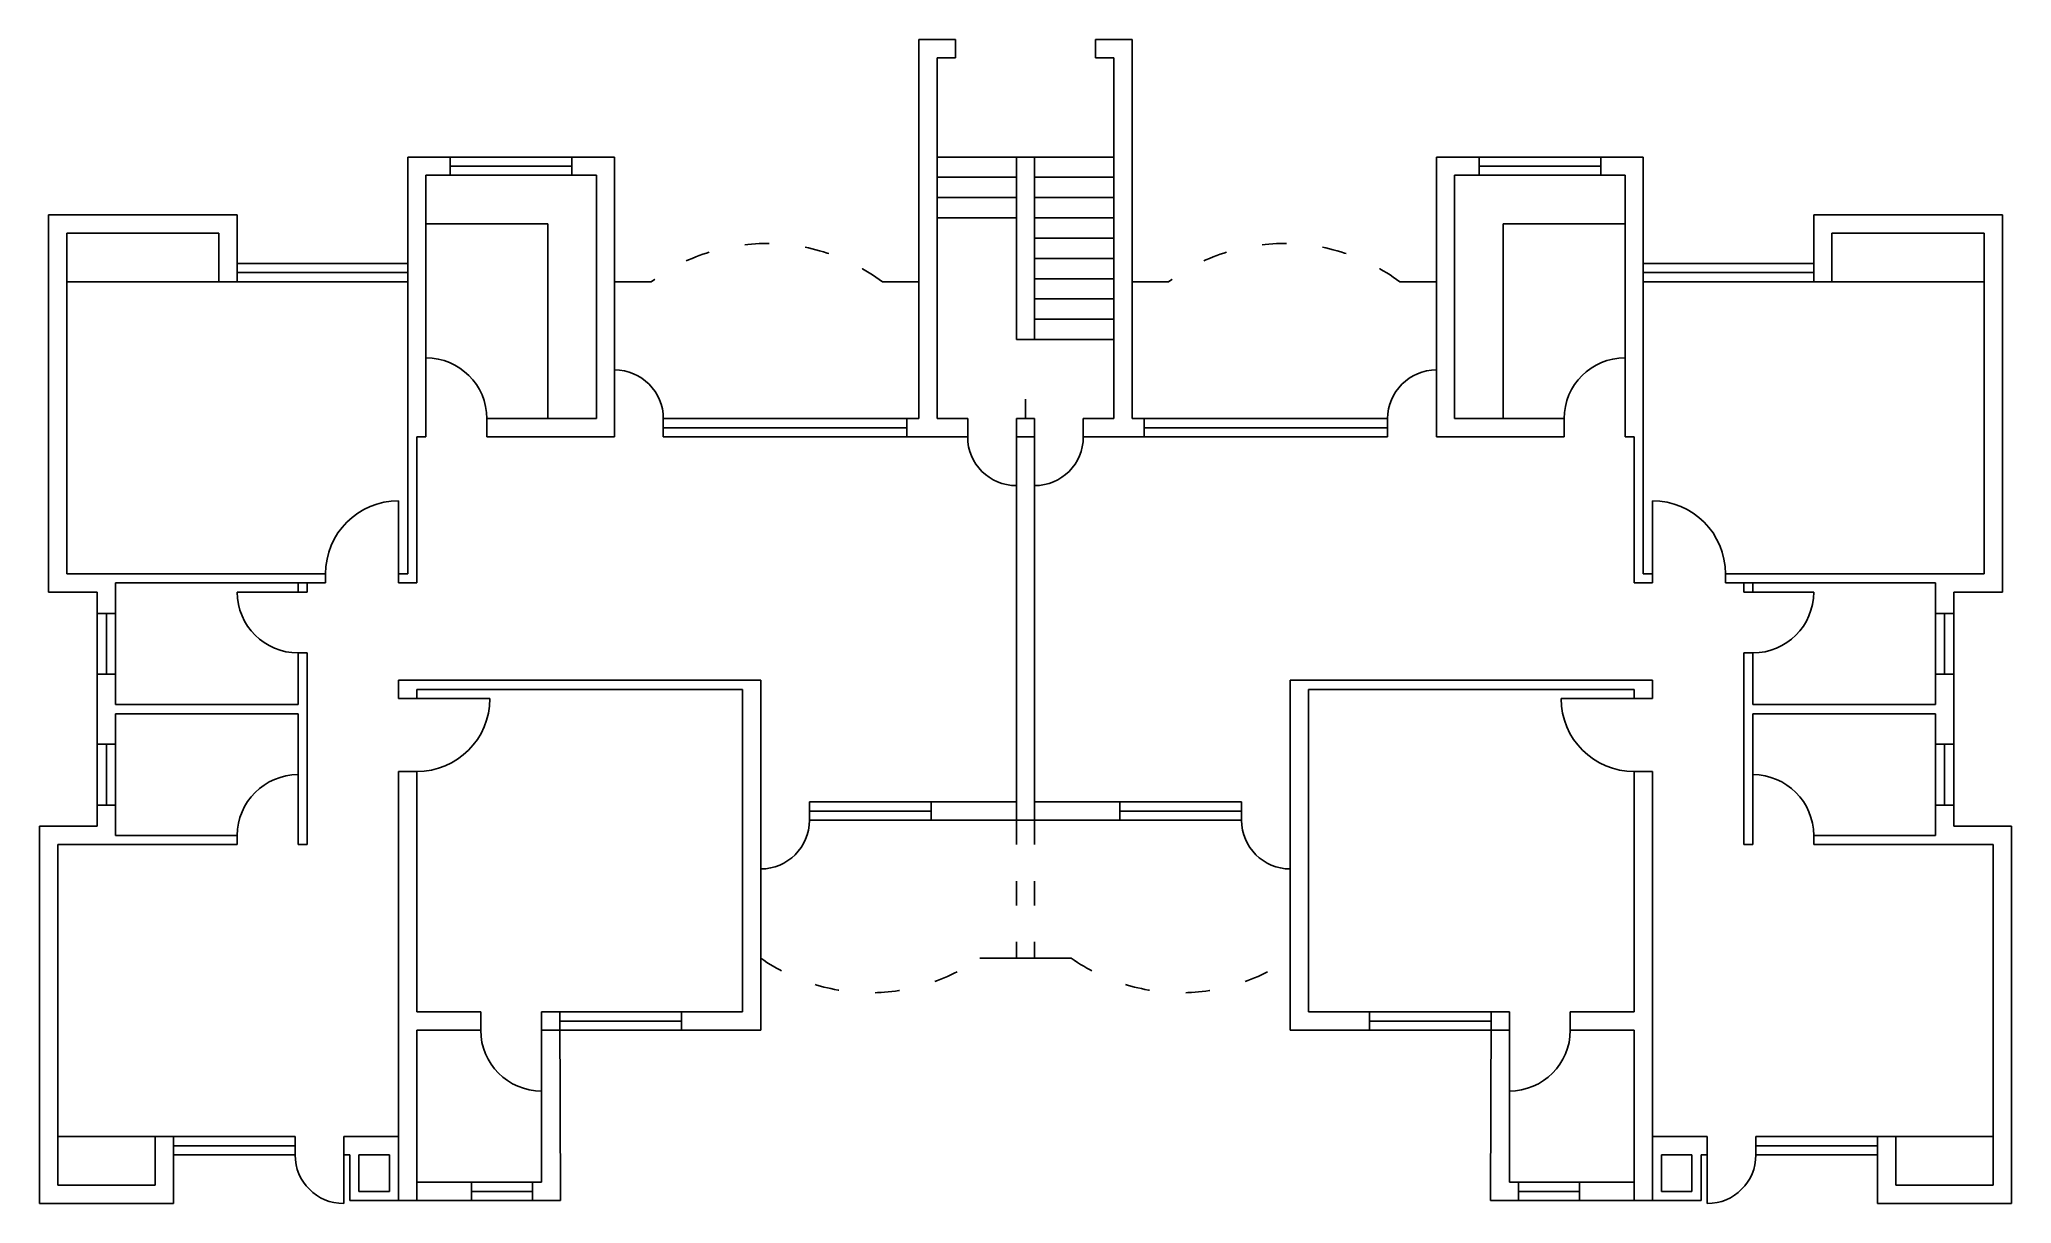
# Model space of a CAD drawing. Header units: inches. Extents: x -1 to 971, y -461 to 113.
import ezdxf

# ---------------------------------------------------------------- set-up
doc = ezdxf.new("R2010")
doc.units = ezdxf.units.IN
doc.header["$MEASUREMENT"] = 0
doc.linetypes.add('ACAD_ISO03W100', pattern=[30, 12, -18])
doc.layers.add('door', color=10, linetype='Continuous')
doc.layers.add('terrace', color=7, linetype='ACAD_ISO03W100')

msp = doc.modelspace()

# ---------------------------------------------------------------- linework, layer by layer
for p, q in [((432.57, 112.9), (432.57, -2.08)), ((441.57, 112.9), (432.57, 112.9)), ((441.57, 112.9), (450.57, 112.9)), ((450.57, 112.9), (450.57, 103.9)), ((528.57, 112.9), (519.57, 112.9)), ((519.57, 112.9), (519.57, 103.9)), ((528.57, 112.9), (537.57, 112.9)), ((537.57, 112.9), (537.57, -2.08)), ((441.57, -2.08), (441.57, 103.9)), ((450.57, 103.9), (441.57, 103.9)), ((519.57, 103.9), (528.57, 103.9)), ((528.57, -2.08), (528.57, 103.9)), ((180.57, -6.58), (180.57, 54.92)), ((180.57, 54.92), (264.57, 54.92)), ((201.57, 54.92), (201.56, 45.92)), ((201.57, 50.42), (261.55, 50.42)), ((261.55, 45.92), (261.55, 54.92)), ((264.57, 54.92), (273.57, 54.92)), ((273.57, 54.92), (282.57, 54.92)), ((282.57, 54.92), (282.57, -65.08)), ((441.57, 54.92), (480.57, 54.92)), ((480.57, -35.08), (480.57, 54.92)), ((480.57, 54.92), (489.57, 54.92)), ((489.57, -35.08), (489.57, 54.92)), ((528.57, 54.92), (489.57, 54.92)), ((696.57, 54.92), (687.57, 54.92)), ((687.57, 54.92), (687.57, -65.08)), ((705.57, 54.92), (696.57, 54.92)), ((789.57, 54.92), (705.57, 54.92)), ((708.59, 45.92), (708.59, 54.92)), ((768.58, 50.42), (708.59, 50.42)), ((768.57, 54.92), (768.58, 45.92)), ((789.57, -6.58), (789.57, 54.92)), ((189.57, -6.58), (189.57, 45.92)), ((189.57, 45.92), (264.57, 45.92)), ((264.57, 45.92), (273.57, 45.92)), ((273.57, 45.92), (273.57, -65.08)), ((441.57, 44.92), (480.57, 44.92)), ((528.57, 44.92), (489.57, 44.92)), ((705.57, 45.92), (696.57, 45.92)), ((696.57, 45.92), (696.57, -65.08)), ((780.57, 45.92), (705.57, 45.92)), ((780.57, -6.58), (780.57, 45.92)), ((441.57, 34.92), (480.57, 34.92)), ((528.57, 34.92), (489.57, 34.92)), ((3.57, -159.58), (3.57, 26.42)), ((3.57, 26.42), (96.57, 26.42)), ((96.57, 26.42), (96.57, 2.42)), ((189.57, 21.92), (249.57, 21.92)), ((249.57, 21.92), (249.57, -65.08)), ((441.57, 24.92), (480.57, 24.92)), ((528.57, 24.92), (489.57, 24.92)), ((780.57, 21.92), (720.57, 21.92)), ((720.57, 21.92), (720.57, -65.08)), ((966.57, 26.42), (873.57, 26.42)), ((873.57, 26.42), (873.57, 2.42)), ((966.57, -159.58), (966.57, 26.42)), ((12.57, 17.42), (12.57, -150.58)), ((12.57, 17.42), (87.57, 17.42)), ((87.57, -6.58), (87.57, 17.42)), ((528.57, 14.92), (489.57, 14.92)), ((957.57, 17.42), (882.57, 17.42)), ((882.57, -6.58), (882.57, 17.42)), ((957.57, 17.42), (957.57, -150.58)), ((96.57, 2.42), (96.57, -6.58)), ((96.57, 2.42), (180.57, 2.42)), ((528.57, 4.92), (489.57, 4.92)), ((873.57, 2.42), (789.57, 2.42)), ((873.57, 2.42), (873.57, -6.58)), ((87.57, -6.58), (12.57, -6.58)), ((96.57, -6.58), (87.57, -6.58)), ((96.57, -2.08), (180.57, -2.08)), ((96.57, -6.58), (180.57, -6.58)), ((180.57, -6.58), (180.57, -150.58)), ((189.57, -6.58), (189.57, -74.08)), ((282.57, -6.58), (300.57, -6.58)), ((432.57, -6.58), (414.57, -6.58)), ((432.57, -2.08), (432.57, -74.08)), ((441.57, -2.08), (441.57, -74.08)), ((528.57, -5.08), (489.57, -5.08)), ((528.57, -2.08), (528.57, -74.08)), ((537.57, -2.08), (537.57, -74.08)), ((537.57, -6.58), (555.57, -6.58)), ((687.57, -6.58), (669.57, -6.58)), ((780.57, -6.58), (780.57, -74.08)), ((873.57, -2.08), (789.57, -2.08)), ((873.57, -6.58), (789.57, -6.58)), ((789.57, -6.58), (789.57, -150.58)), ((873.57, -6.58), (882.57, -6.58)), ((882.57, -6.58), (957.57, -6.58)), ((528.57, -15.08), (489.57, -15.08)), ((528.57, -15.08), (489.57, -15.08)), ((528.57, -25.08), (489.57, -25.08)), ((480.57, -35.08), (489.57, -35.08)), ((528.57, -35.08), (489.57, -35.08)), ((249.57, -65.08), (249.57, -74.08)), ((273.57, -65.08), (273.57, -74.08)), ((282.57, -65.08), (282.57, -74.08)), ((485.07, -74.08), (485.07, -64.55)), ((687.57, -65.08), (687.57, -74.08)), ((696.57, -65.08), (696.57, -74.08)), ((720.57, -65.08), (720.57, -74.08)), ((189.57, -74.08), (189.57, -83.08)), ((273.57, -74.08), (219.57, -74.08)), ((219.57, -74.08), (219.57, -83.08)), ((282.57, -74.08), (282.57, -83.08)), ((432.57, -74.08), (306.57, -74.08)), ((306.57, -74.08), (306.57, -83.08)), ((426.57, -83.08), (426.57, -74.08)), ((456.57, -74.08), (441.57, -74.08)), ((456.57, -83.08), (456.57, -74.08)), ((480.57, -272.08), (480.57, -74.08)), ((480.57, -74.08), (489.57, -74.08)), ((480.57, -74.08), (480.57, -263.08)), ((489.57, -74.08), (489.57, -263.08)), ((489.57, -272.08), (489.57, -74.08)), ((513.57, -83.08), (513.57, -74.08)), ((513.57, -74.08), (528.57, -74.08)), ((537.57, -74.08), (663.57, -74.08)), ((543.57, -83.08), (543.57, -74.08)), ((663.57, -74.08), (663.57, -83.08)), ((687.57, -74.08), (687.57, -83.08)), ((696.57, -74.08), (750.57, -74.08)), ((750.57, -74.08), (750.57, -83.08)), ((780.57, -74.08), (780.57, -83.08)), ((185.07, -83.08), (185.07, -150.58)), ((189.57, -83.08), (185.07, -83.08)), ((282.57, -83.08), (219.57, -83.08)), ((426.57, -78.58), (306.57, -78.58)), ((306.57, -83.08), (432.57, -83.08)), ((432.57, -83.08), (441.57, -83.08)), ((441.57, -83.08), (441.57, -83.08)), ((441.57, -83.08), (456.57, -83.08)), ((480.57, -83.08), (489.57, -83.08)), ((528.57, -83.08), (513.57, -83.08)), ((537.57, -83.08), (528.57, -83.08)), ((528.57, -83.08), (528.57, -83.08)), ((663.57, -83.08), (537.57, -83.08)), ((543.57, -78.58), (663.57, -78.58)), ((687.57, -83.08), (750.57, -83.08)), ((780.57, -83.08), (785.07, -83.08)), ((785.07, -83.08), (785.07, -150.58)), ((140.07, -150.58), (12.57, -150.58)), ((36.57, -155.08), (36.57, -215.08)), ((140.07, -155.08), (36.57, -155.08)), ((126.57, -159.58), (126.57, -155.08)), ((131.07, -159.58), (131.07, -155.08)), ((140.07, -150.58), (140.07, -155.08)), ((180.57, -150.58), (176.07, -150.58)), ((176.07, -155.08), (176.07, -150.58)), ((180.57, -155.08), (176.07, -155.08)), ((180.57, -155.08), (176.07, -155.08)), ((185.07, -155.08), (180.57, -155.08)), ((185.07, -150.58), (185.07, -155.08)), ((785.07, -150.58), (785.07, -155.08)), ((785.07, -155.08), (789.57, -155.08)), ((789.57, -150.58), (794.07, -150.58)), ((789.57, -155.08), (794.07, -155.08)), ((789.57, -155.08), (794.07, -155.08)), ((794.07, -155.08), (794.07, -150.58)), ((830.07, -150.58), (957.57, -150.58)), ((830.07, -150.58), (830.07, -155.08)), ((830.07, -155.08), (933.57, -155.08)), ((839.07, -159.58), (839.07, -155.08)), ((843.57, -159.58), (843.57, -155.08)), ((933.57, -155.08), (933.57, -215.08)), ((3.57, -159.58), (27.57, -159.58)), ((27.57, -159.58), (27.57, -209.13)), ((126.57, -159.58), (131.07, -159.58)), ((843.57, -159.58), (839.07, -159.58)), ((966.57, -159.58), (942.57, -159.58)), ((942.57, -159.58), (942.57, -209.13)), ((36.57, -170.11), (27.57, -170.11)), ((32.07, -170.11), (32.07, -200.11)), ((933.57, -170.11), (942.57, -170.11)), ((938.07, -170.11), (938.07, -200.11)), ((36.57, -185.08), (36.57, -209.08)), ((126.57, -215.08), (126.57, -189.58)), ((126.57, -189.58), (131.07, -189.58)), ((131.07, -215.08), (131.07, -189.58)), ((839.07, -215.08), (839.07, -189.58)), ((843.57, -189.58), (839.07, -189.58)), ((843.57, -215.08), (843.57, -189.58)), ((933.57, -185.08), (933.57, -209.08)), ((27.57, -200.11), (36.57, -200.11)), ((185.07, -203.08), (176.07, -203.08)), ((176.07, -203.08), (176.07, -212.08)), ((185.07, -203.08), (354.57, -203.08)), ((354.57, -203.08), (354.57, -207.58)), ((785.07, -203.08), (615.57, -203.08)), ((615.57, -203.08), (615.57, -207.58)), ((785.07, -203.08), (794.07, -203.08)), ((794.07, -203.08), (794.07, -212.08)), ((942.57, -200.11), (933.57, -200.11)), ((27.57, -209.13), (27.57, -275.08)), ((176.07, -212.08), (185.07, -212.08)), ((185.07, -207.58), (345.57, -207.58)), ((185.07, -207.58), (185.07, -212.08)), ((345.57, -207.58), (345.57, -366.58)), ((354.57, -207.58), (354.57, -366.58)), ((615.57, -207.58), (615.57, -366.58)), ((785.07, -207.58), (624.57, -207.58)), ((624.57, -207.58), (624.57, -366.58)), ((785.07, -207.58), (785.07, -212.08)), ((794.07, -212.08), (785.07, -212.08)), ((942.57, -209.13), (942.57, -275.08)), ((36.57, -215.08), (126.57, -215.08)), ((36.57, -219.58), (126.57, -219.58)), ((36.57, -219.58), (36.57, -279.58)), ((126.57, -219.58), (126.57, -279.58)), ((131.07, -215.08), (131.07, -279.58)), ((839.07, -215.08), (839.07, -279.58)), ((933.57, -215.08), (843.57, -215.08)), ((933.57, -219.58), (843.57, -219.58)), ((843.57, -219.58), (843.57, -279.58)), ((933.57, -219.58), (933.57, -279.58)), ((36.57, -234.58), (27.57, -234.58)), ((32.07, -234.58), (32.07, -264.58)), ((933.57, -234.58), (942.57, -234.58)), ((938.07, -234.58), (938.07, -264.58)), ((176.07, -248.08), (185.07, -248.08)), ((176.07, -248.08), (176.07, -459.58)), ((185.07, -248.08), (185.07, -366.58)), ((785.07, -248.08), (785.07, -366.58)), ((794.07, -248.08), (785.07, -248.08)), ((794.07, -248.08), (794.07, -459.58)), ((27.57, -264.58), (36.57, -264.58)), ((378.57, -263.08), (480.57, -263.08)), ((378.57, -263.08), (378.57, -272.08)), ((378.57, -267.58), (438.57, -267.58)), ((489.57, -272.08), (378.57, -272.08)), ((438.57, -263.08), (438.57, -272.08)), ((480.57, -263.08), (480.57, -272.08)), ((489.57, -263.08), (489.57, -272.08)), ((591.57, -263.08), (489.57, -263.08)), ((489.57, -272.08), (591.57, -272.08)), ((531.57, -263.08), (531.57, -272.08)), ((591.57, -267.58), (531.57, -267.58)), ((591.57, -263.08), (591.57, -272.08)), ((942.57, -264.58), (933.57, -264.58)), ((27.57, -275.08), (-0.93, -275.08)), ((-0.93, -437.08), (-0.93, -275.08)), ((36.57, -279.58), (96.57, -279.58)), ((96.57, -279.58), (96.57, -284.08)), ((126.57, -279.58), (126.57, -284.08)), ((131.07, -279.58), (131.07, -284.08)), ((839.07, -279.58), (839.07, -284.08)), ((843.57, -279.58), (843.57, -284.08)), ((933.57, -279.58), (873.57, -279.58)), ((873.57, -279.58), (873.57, -284.08)), ((942.57, -275.08), (971.07, -275.08)), ((971.07, -437.08), (971.07, -275.08)), ((8.07, -428.08), (8.07, -284.08)), ((8.07, -284.08), (36.57, -284.08)), ((36.57, -284.08), (96.57, -284.08)), ((131.07, -284.08), (126.57, -284.08)), ((839.07, -284.08), (843.57, -284.08)), ((933.57, -284.08), (873.57, -284.08)), ((962.07, -284.08), (933.57, -284.08)), ((962.07, -428.08), (962.07, -284.08)), ((480.57, -340.08), (462.57, -340.08)), ((489.57, -340.08), (480.57, -340.08)), ((489.57, -340.08), (507.57, -340.08)), ((216.57, -366.58), (185.07, -366.58)), ((216.57, -375.58), (216.57, -366.58)), ((345.57, -366.58), (246.57, -366.58)), ((246.57, -450.58), (246.57, -366.58)), ((255.81, -459.58), (255.57, -366.58)), ((315.6, -375.58), (315.6, -366.58)), ((354.57, -366.58), (354.57, -375.58)), ((615.57, -366.58), (615.57, -375.58)), ((624.57, -366.58), (723.57, -366.58)), ((654.55, -375.58), (654.55, -366.58)), ((714.33, -459.58), (714.57, -366.58)), ((723.57, -450.58), (723.57, -366.58)), ((753.57, -366.58), (785.07, -366.58)), ((753.57, -375.58), (753.57, -366.58)), ((185.07, -375.58), (185.07, -459.58)), ((216.57, -375.58), (185.07, -375.58)), ((354.57, -375.58), (246.57, -375.58)), ((315.6, -371.08), (255.58, -371.08)), ((615.57, -375.58), (723.57, -375.58)), ((654.55, -371.08), (714.56, -371.08)), ((753.57, -375.58), (785.07, -375.58)), ((785.07, -375.58), (785.07, -459.58)), ((-0.93, -437.08), (-0.93, -452.08)), ((8.07, -452.08), (8.07, -428.08)), ((125.07, -428.08), (8.07, -428.08)), ((56.07, -428.08), (56.07, -452.08)), ((65.07, -461.08), (65.07, -428.08)), ((125.07, -432.58), (65.07, -432.58)), ((125.07, -437.08), (65.07, -437.08)), ((125.07, -428.08), (125.07, -437.08)), ((176.07, -428.08), (149.07, -428.08)), ((149.07, -428.08), (149.07, -437.08)), ((152.07, -437.08), (149.07, -437.08)), ((152.07, -459.58), (152.07, -437.08)), ((171.57, -437.08), (156.57, -437.08)), ((156.57, -455.08), (156.57, -437.08)), ((171.57, -454.02), (171.57, -437.08)), ((794.07, -428.08), (821.07, -428.08)), ((798.57, -437.08), (813.57, -437.08)), ((798.57, -454.02), (798.57, -437.08)), ((813.57, -455.08), (813.57, -437.08)), ((818.07, -437.08), (821.07, -437.08)), ((818.07, -459.58), (818.07, -437.08)), ((821.07, -428.08), (821.07, -437.08)), ((845.07, -428.08), (962.07, -428.08)), ((845.07, -428.08), (845.07, -437.08)), ((845.07, -432.58), (905.07, -432.58)), ((845.07, -437.08), (905.07, -437.08)), ((905.07, -461.08), (905.07, -428.08)), ((914.07, -428.08), (914.07, -452.08)), ((962.07, -452.08), (962.07, -428.08)), ((971.07, -437.08), (971.07, -452.08)), ((-0.93, -452.08), (-0.93, -461.08)), ((56.07, -452.08), (8.07, -452.08)), ((171.57, -455.08), (156.57, -455.08)), ((171.57, -455.08), (171.57, -454.02)), ((185.07, -450.58), (246.57, -450.58)), ((212.07, -450.58), (212.07, -459.58)), ((212.07, -455.08), (242.07, -455.08)), ((242.07, -450.58), (242.07, -459.58)), ((785.07, -450.58), (723.57, -450.58)), ((728.07, -450.58), (728.07, -459.58)), ((758.07, -455.08), (728.07, -455.08)), ((758.07, -450.58), (758.07, -459.58)), ((798.57, -455.08), (798.57, -454.02)), ((798.57, -455.08), (813.57, -455.08)), ((914.07, -452.08), (962.07, -452.08)), ((971.07, -452.08), (971.07, -461.08)), ((-0.93, -461.08), (8.07, -461.08)), ((8.07, -461.08), (56.07, -461.08)), ((56.07, -461.08), (65.07, -461.08)), ((176.07, -459.58), (152.07, -459.58)), ((176.07, -459.58), (255.81, -459.58)), ((794.07, -459.58), (714.33, -459.58)), ((794.07, -459.58), (818.07, -459.58)), ((914.07, -461.08), (905.07, -461.08)), ((962.07, -461.08), (914.07, -461.08)), ((971.07, -461.08), (962.07, -461.08))]:
    msp.add_line(p, q)
at = {"layer": 'door'}
for p, q in [((176.07, -114.58), (176.07, -150.58)), ((794.07, -114.58), (794.07, -150.58)), ((96.57, -159.58), (126.57, -159.58)), ((873.57, -159.58), (843.57, -159.58)), ((185.07, -212.08), (221.07, -212.08)), ((785.07, -212.08), (749.07, -212.08)), ((149.07, -437.08), (149.07, -461.08)), ((821.07, -437.08), (821.07, -461.08))]:
    msp.add_line(p, q, dxfattribs=at)
for centre, radius, start, end in [((189.57, -74.08), 30, 0, 90), ((780.57, -74.08), 30, 90, 180), ((282.57, -74.08), 24, 0, 90), ((687.57, -74.08), 24, 90, 180), ((480.57, -83.08), 24, 180, 270), ((489.57, -83.08), 24, 270, 0), ((176.07, -150.58), 36, 90, 180), ((794.07, -150.58), 36, 0, 90), ((126.57, -159.58), 30, 180, 270), ((843.57, -159.58), 30, 270, 0), ((185.07, -212.08), 36, 270, 0), ((785.07, -212.08), 36, 180, 270), ((126.57, -279.58), 30, 90, 180), ((843.57, -279.58), 30, 0, 90), ((354.57, -272.08), 24, 270, 0), ((615.57, -272.08), 24, 180, 270), ((246.57, -375.58), 30, 180, 270), ((723.57, -375.58), 30, 270, 0), ((149.07, -437.08), 24, 180, 270), ((821.07, -437.08), 24, 270, 0)]:
    msp.add_arc(centre, radius, start, end, dxfattribs=at)
at = {"layer": 'terrace'}
for p, q in [((480.57, -272.08), (480.57, -340.08)), ((489.57, -272.08), (489.57, -340.08))]:
    msp.add_line(p, q, dxfattribs=at)
for centre, radius, start, end in [((357.57, -83.08), 95.4, 53.31028, 126.68972), ((612.57, -83.08), 95.4, 53.31028, 126.68972), ((408.57, -263.08), 94.05, 234.95807, 305.04193), ((561.57, -263.08), 94.05, 234.95807, 305.04193)]:
    msp.add_arc(centre, radius, start, end, dxfattribs=at)

doc.saveas('drawing.dxf')
